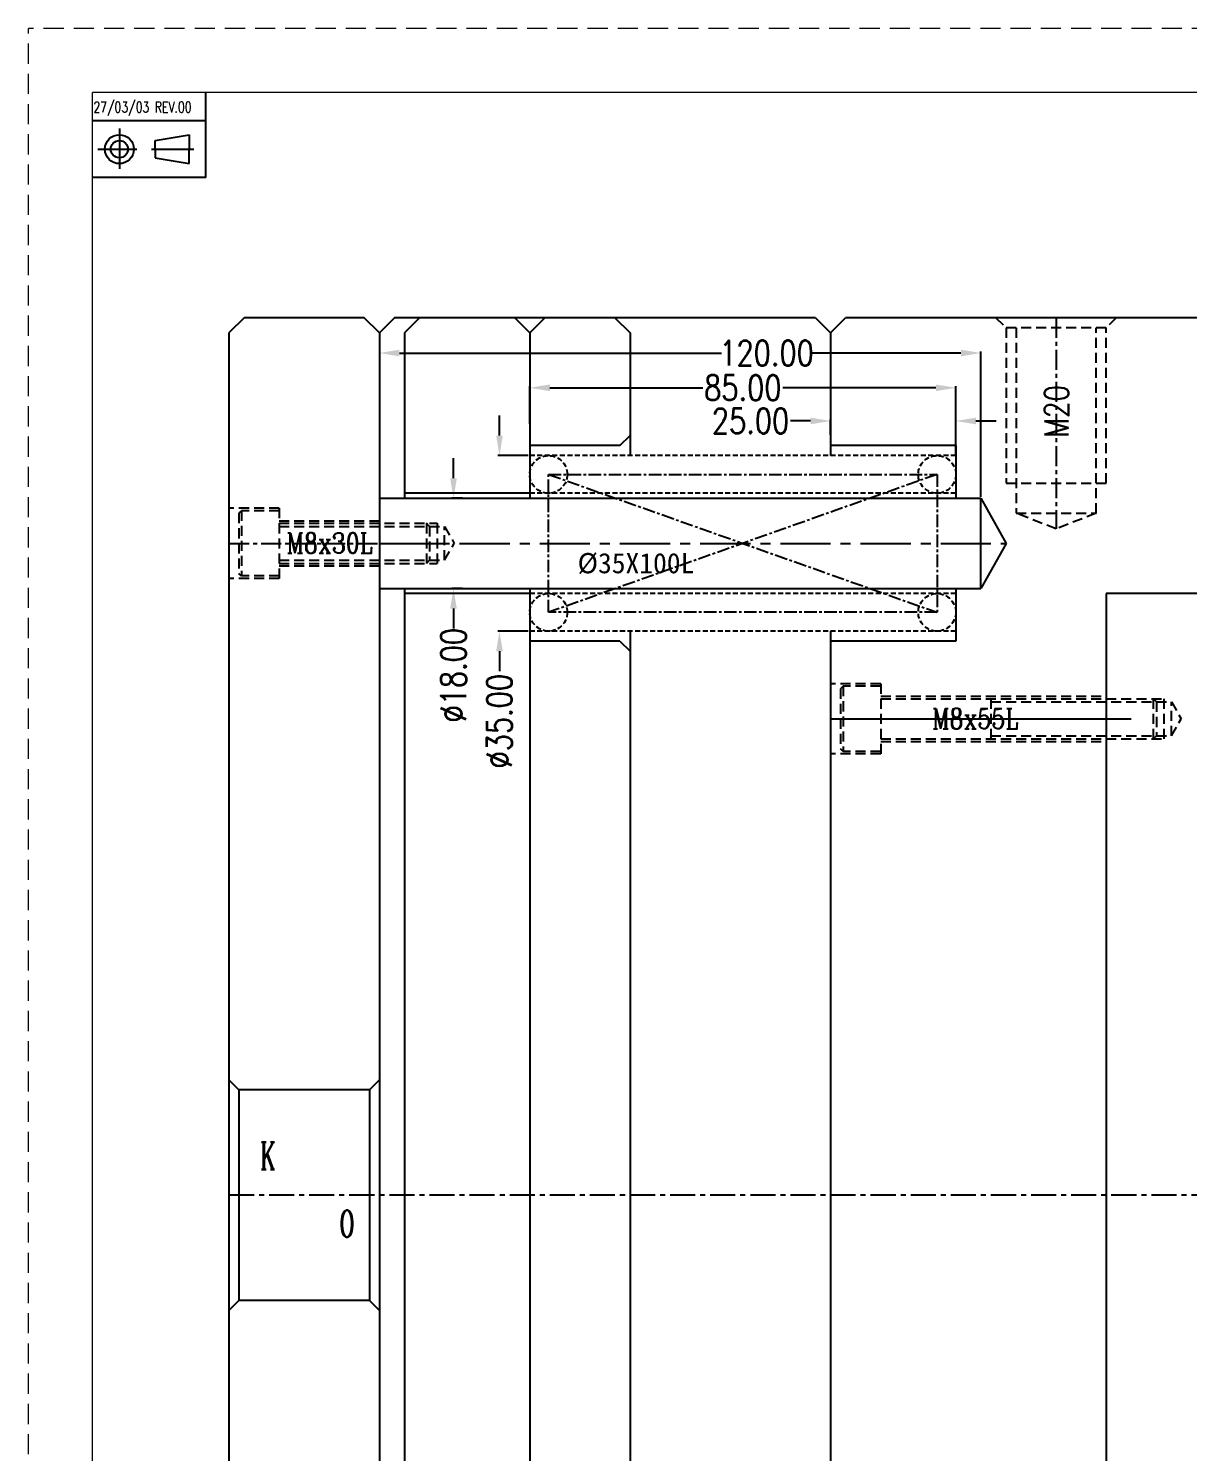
# Model space of a CAD drawing. Header units: millimetres. Extents: x 23490 to 24685, y -23248 to -22403.
# Drawn here: x 23490.2 to 23721.4, y -22686.6 to -22402.8 of the extents above; entities that cross this region are included whole.
import ezdxf

# ---------------------------------------------------------------- set-up
doc = ezdxf.new("R2010")
doc.units = ezdxf.units.MM
doc.header["$LTSCALE"] = 8
for name, pattern in [('CENTER', [2, 1.25, -0.25, 0.25, -0.25]), ('CENTER2', [1.125, 0.75, -0.125, 0.125, -0.125]), ('DASHED', [0.75, 0.5, -0.25]), ('HIDDEN', [0.375, 0.25, -0.125]), ('HIDDEN2', [0.1875, 0.125, -0.0625])]:
    doc.linetypes.add(name, pattern=pattern)
doc.layers.get('DEFPOINTS').update_dxf_attribs({"color": 6})
for name, color, linetype in [('A', 7, 'Continuous'), ('Cav-cor', 30, 'Continuous'), ('CL', 1, 'Continuous'), ('Layer3', 3, 'Continuous'), ('PIN', 5, 'Continuous'), ('SCREW', 52, 'HIDDEN'), ('SPRING', 7, 'Continuous'), ('文字', 1, 'Continuous')]:
    doc.layers.add(name, color=color, linetype=linetype)
doc.layers.add('dim', color=3, linetype='Continuous', lineweight=15)
doc.layers.add('MBOM-ASSIS-LAYER', color=71, linetype='Continuous', lineweight=9)
doc.styles.add('ROMANC', font='RomanC.ttf', dxfattribs={"width": 0.8, "height": 7})
doc.styles.add('ROMANS', font='ROMANS.shx', dxfattribs={"height": 5, "bigfont": 'chineset.shx'})
doc.styles.get("Standard").update_dxf_attribs({"font": 'txt.shx', "width": 0.8, "bigfont": 'chineset.shx'})
doc.styles.add('style1', font='mingliu.ttc', dxfattribs={"width": 0.75})
doc.dimstyles.new('ISO-25', dxfattribs={"dimtxt": 5, "dimasz": 4, "dimexe": 0.3, "dimexo": 0.3, "dimtad": 0, "dimzin": 1, "dimdsep": 46, "dimtxsty": 'Standard', "dimcen": 0, "dimclrd": 3, "dimclre": 3, "dimclrt": 3, "dimazin": 0, "dimtfac": 1, "dimtofl": 0, "dimtmove": 0, "dimatfit": 0, "dimfxl": 0, "dimarcsym": 0})

# ---------------------------------------------------------------- blocks, each defined once
blk = doc.blocks.new('*D25825')
at = {"layer": 'DEFPOINTS', "color": 0}
for p in [(23584.12, -22487.99), (23590.17, -22487.99), (23590.17, -22522.99)]:
    blk.add_point(p, dxfattribs=at)
at = {"layer": 'dim', "color": 3, "lineweight": -2}
for p, q in [((23584.12, -22483.99), (23584.12, -22479.99)), ((23589.87, -22487.99), (23583.82, -22487.99)), ((23589.87, -22522.99), (23583.82, -22522.99)), ((23584.12, -22526.99), (23584.12, -22530.99))]:
    blk.add_line(p, q, dxfattribs=at)
at = {"layer": 'dim', "color": 3}
for points in [[(23583.46, -22483.99), (23584.79, -22483.99), (23584.12, -22487.99)], [(23584.79, -22526.99), (23583.46, -22526.99), (23584.12, -22522.99)]]:
    blk.add_solid(points, dxfattribs=at)
at = {"layer": 'dim', "color": 3, "insert": (23584.12, -22540.95), "char_height": 5, "attachment_point": 5, "rotation": 90}
blk.add_mtext('%%c35.00', dxfattribs=at)
blk = doc.blocks.new('*D25826')
at = {"layer": 'DEFPOINTS', "color": 0}
for p in [(23574.95, -22496.49), (23577.08, -22496.49), (23577.08, -22514.49)]:
    blk.add_point(p, dxfattribs=at)
at = {"layer": 'dim', "color": 3, "lineweight": -2}
for p, q in [((23574.95, -22492.49), (23574.95, -22488.49)), ((23576.78, -22496.49), (23574.65, -22496.49)), ((23576.78, -22514.49), (23574.65, -22514.49)), ((23574.95, -22518.49), (23574.95, -22522.49))]:
    blk.add_line(p, q, dxfattribs=at)
at = {"layer": 'dim', "color": 3}
for points in [[(23574.29, -22492.49), (23575.62, -22492.49), (23574.95, -22496.49)], [(23575.62, -22518.49), (23574.29, -22518.49), (23574.95, -22514.49)]]:
    blk.add_solid(points, dxfattribs=at)
at = {"layer": 'dim', "color": 3, "insert": (23574.95, -22531.78), "char_height": 5, "attachment_point": 5, "rotation": 90}
blk.add_mtext('%%c18.00', dxfattribs=at)
blk = doc.blocks.new('*D25827')
at = {"layer": 'DEFPOINTS', "color": 0}
for p in [(23650.17, -22481.08), (23650.17, -22484.16), (23675.17, -22485.99)]:
    blk.add_point(p, dxfattribs=at)
at = {"layer": 'dim', "color": 3, "lineweight": -2}
for p, q in [((23646.17, -22481.08), (23642.17, -22481.08)), ((23650.17, -22483.86), (23650.17, -22480.78)), ((23675.17, -22485.69), (23675.17, -22480.78)), ((23679.17, -22481.08), (23683.17, -22481.08))]:
    blk.add_line(p, q, dxfattribs=at)
at = {"layer": 'dim', "color": 3}
for points in [[(23646.17, -22481.75), (23646.17, -22480.42), (23650.17, -22481.08)], [(23679.17, -22480.42), (23679.17, -22481.75), (23675.17, -22481.08)]]:
    blk.add_solid(points, dxfattribs=at)
at = {"layer": 'dim', "color": 3, "insert": (23634.21, -22481.08), "char_height": 5, "attachment_point": 5}
blk.add_mtext('25.00', dxfattribs=at)
blk = doc.blocks.new('*D25828')
at = {"layer": 'DEFPOINTS', "color": 0}
for p in [(23590.17, -22474.46), (23590.17, -22481.93), (23675.17, -22487.99)]:
    blk.add_point(p, dxfattribs=at)
at = {"layer": 'dim', "color": 3, "lineweight": -2}
for p, q in [((23590.17, -22481.63), (23590.17, -22474.16)), ((23594.17, -22474.46), (23624.71, -22474.46)), ((23671.17, -22474.46), (23640.62, -22474.46)), ((23675.17, -22487.69), (23675.17, -22474.16))]:
    blk.add_line(p, q, dxfattribs=at)
at = {"layer": 'dim', "color": 3}
for points in [[(23594.17, -22473.8), (23594.17, -22475.13), (23590.17, -22474.46)], [(23671.17, -22475.13), (23671.17, -22473.8), (23675.17, -22474.46)]]:
    blk.add_solid(points, dxfattribs=at)
at = {"layer": 'dim', "color": 3, "insert": (23632.67, -22474.46), "char_height": 5, "attachment_point": 5}
blk.add_mtext('85.00', dxfattribs=at)
blk = doc.blocks.new('*D25829')
at = {"layer": 'DEFPOINTS', "color": 0}
for p in [(23560.17, -22467.53), (23560.17, -22467.53), (23680.17, -22496.49)]:
    blk.add_point(p, dxfattribs=at)
at = {"layer": 'dim', "color": 3, "lineweight": -2}
for p, q in [((23560.17, -22467.23), (23560.17, -22467.23)), ((23564.17, -22467.53), (23628.44, -22467.53)), ((23676.17, -22467.53), (23646.36, -22467.53)), ((23680.17, -22496.19), (23680.17, -22467.23))]:
    blk.add_line(p, q, dxfattribs=at)
at = {"layer": 'dim', "color": 3}
for points in [[(23564.17, -22466.87), (23564.17, -22468.2), (23560.17, -22467.53)], [(23676.17, -22468.2), (23676.17, -22466.87), (23680.17, -22467.53)]]:
    blk.add_solid(points, dxfattribs=at)
at = {"layer": 'dim', "color": 3, "insert": (23637.4, -22467.53), "char_height": 5, "attachment_point": 5}
blk.add_mtext('120.00', dxfattribs=at)
blk = doc.blocks.new('20100617.142056')
at = {"layer": 'MBOM-ASSIS-LAYER', "linetype": 'DASHED'}
for p in [(-1189, 0), (0, 841)]:
    blk.add_line(p, (-1189, 841), dxfattribs=at)
at = {"layer": 'MBOM-ASSIS-LAYER'}
for p in [(-1176.3, 12.7), (-12.7, 828.3)]:
    blk.add_line(p, (-1176.3, 828.3), dxfattribs=at)

msp = doc.modelspace()

# ---------------------------------------------------------------- linework, layer by layer
for p, q in [((23525.569, -22432.547), (23525.569, -22415.566)), ((23525.569, -22421.208), (23502.927, -22421.208)), ((23508.3, -22422.751), (23508.3, -22430.821)), ((23515.411, -22425.165), (23522.202, -22423.993)), ((23515.411, -22426.878), (23515.411, -22425.165)), ((23522.202, -22423.993), (23522.202, -22426.878)), ((23504.028, -22426.878), (23511.787, -22426.878)), ((23514.722, -22426.878), (23523.155, -22426.878)), ((23515.411, -22426.878), (23515.411, -22428.59)), ((23522.202, -22429.762), (23522.202, -22426.878)), ((23515.411, -22428.59), (23522.202, -22429.762)), ((23525.569, -22432.547), (23502.927, -22432.547)), ((23608.165, -22485.991), (23610.165, -22483.991)), ((23608.165, -22524.991), (23610.165, -22526.991))]:
    msp.add_line(p, q)
at = {"linetype": 'Continuous'}
for p, q in [((23533.165, -22460.491), (23530.165, -22463.491)), ((23557.165, -22460.491), (23533.165, -22460.491)), ((23560.165, -22463.491), (23557.165, -22460.491)), ((23563.165, -22460.491), (23560.165, -22463.491)), ((23647.165, -22460.491), (23563.165, -22460.491)), ((23568.165, -22460.491), (23565.165, -22463.491)), ((23587.165, -22460.491), (23568.165, -22460.491)), ((23590.165, -22463.491), (23587.165, -22460.491)), ((23593.165, -22460.491), (23590.165, -22463.491)), ((23607.165, -22460.491), (23593.165, -22460.491)), ((23607.165, -22460.491), (23610.165, -22463.491)), ((23647.165, -22460.491), (23650.165, -22463.491)), ((23650.165, -22463.491), (23653.165, -22460.491)), ((23737.165, -22460.491), (23653.165, -22460.491)), ((23530.165, -22463.491), (23530.165, -22807.491)), ((23560.165, -22463.491), (23560.165, -22807.491)), ((23565.165, -22463.491), (23565.165, -22496.49)), ((23590.165, -22463.491), (23590.165, -22496.49)), ((23610.165, -22463.491), (23610.165, -22487.991)), ((23650.165, -22463.491), (23650.165, -22487.991)), ((23565.165, -22514.491), (23565.165, -22807.491)), ((23590.165, -22514.491), (23590.165, -22807.491)), ((23610.165, -22522.991), (23610.165, -22807.491)), ((23650.165, -22522.991), (23650.165, -22807.491))]:
    msp.add_line(p, q, dxfattribs=at)
at = {"color": 8, "linetype": 'HIDDEN'}
for p, q in [((23707.165, -22460.491), (23683.165, -22460.491)), ((23683.165, -22460.491), (23685.165, -22462.491)), ((23707.165, -22460.491), (23705.165, -22462.491)), ((23685.165, -22462.491), (23685.165, -22493.491)), ((23705.165, -22462.491), (23685.165, -22462.491)), ((23687.165, -22462.491), (23687.165, -22499.491)), ((23703.165, -22499.491), (23703.165, -22462.491)), ((23705.165, -22493.491), (23705.165, -22462.491)), ((23685.165, -22493.491), (23705.165, -22493.491)), ((23687.165, -22499.491), (23703.165, -22499.491)), ((23695.165, -22502.587), (23687.165, -22499.491)), ((23703.165, -22499.491), (23695.165, -22502.587))]:
    msp.add_line(p, q, dxfattribs=at)
at = {"color": 8, "linetype": 'CENTER', "ltscale": 0.4}
msp.add_line((23695.165, -22460.491), (23695.165, -22502.587), dxfattribs=at)
at = {"ltscale": 5}
for p, q in [((23608.165, -22485.991), (23590.165, -22485.991)), ((23675.165, -22485.991), (23650.165, -22485.991)), ((23675.165, -22485.991), (23675.165, -22496.49)), ((23590.165, -22495.491), (23565.165, -22495.491)), ((23590.165, -22515.491), (23565.165, -22515.491)), ((23675.165, -22514.491), (23675.165, -22524.991)), ((23608.165, -22524.991), (23590.165, -22524.991)), ((23675.165, -22524.991), (23650.165, -22524.991))]:
    msp.add_line(p, q, dxfattribs=at)
at = {"linetype": 'HIDDEN'}
for p, q in [((23540.165, -22498.491), (23530.165, -22498.491)), ((23540.165, -22498.491), (23540.165, -22512.491)), ((23540.165, -22500.991), (23560.165, -22500.991)), ((23540.165, -22509.991), (23560.165, -22509.991)), ((23540.165, -22512.491), (23530.165, -22512.491)), ((23660.165, -22533.491), (23650.165, -22533.491)), ((23660.165, -22533.491), (23660.165, -22547.491)), ((23660.165, -22535.991), (23705.165, -22535.991)), ((23660.165, -22547.491), (23650.165, -22547.491)), ((23660.165, -22544.991), (23705.165, -22544.991))]:
    msp.add_line(p, q, dxfattribs=at)
at = {"color": 8, "linetype": 'Continuous'}
for p, q in [((23530.165, -22612.491), (23532.165, -22614.491)), ((23560.165, -22612.491), (23558.165, -22614.491)), ((23558.165, -22614.491), (23532.165, -22614.491)), ((23532.165, -22614.491), (23532.165, -22656.491)), ((23558.165, -22614.491), (23558.165, -22656.491)), ((23530.165, -22658.491), (23532.165, -22656.491)), ((23558.165, -22656.491), (23532.165, -22656.491)), ((23560.165, -22658.491), (23558.165, -22656.491))]:
    msp.add_line(p, q, dxfattribs=at)
for radius in [2.884, 1.713]:
    msp.add_circle((23508.3, -22426.878), radius)
at = {"layer": 'Cav-cor', "color": 241}
for p, q in [((23705.165, -22515.491), (23705.165, -22755.491)), ((23781.165, -22515.491), (23705.165, -22515.491))]:
    msp.add_line(p, q, dxfattribs=at)
at = {"layer": 'CL', "color": 7, "linetype": 'CENTER', "ltscale": 0.5}
msp.add_line((23831.165, -22635.491), (23530.165, -22635.491), dxfattribs=at)
at = {"layer": 'PIN'}
for p, q in [((23560.165, -22496.49), (23680.165, -22496.49)), ((23680.165, -22514.491), (23680.165, -22496.49)), ((23680.165, -22496.49), (23685.165, -22505.491)), ((23685.165, -22505.491), (23680.165, -22514.491)), ((23560.165, -22514.491), (23680.165, -22514.491))]:
    msp.add_line(p, q, dxfattribs=at)
at = {"layer": 'PIN', "linetype": 'CENTER'}
msp.add_line((23560.165, -22505.491), (23685.165, -22505.491), dxfattribs=at)
at = {"layer": 'SCREW'}
for p, q in [((23532.665, -22498.991), (23532.165, -22499.491)), ((23532.665, -22498.991), (23532.665, -22511.991)), ((23540.165, -22498.991), (23532.665, -22498.991)), ((23532.165, -22499.491), (23532.165, -22511.491)), ((23540.165, -22501.491), (23571.665, -22501.491)), ((23540.165, -22502.116), (23573.165, -22502.116)), ((23570.165, -22502.116), (23569.54, -22501.491)), ((23569.54, -22501.491), (23569.54, -22509.491)), ((23570.165, -22502.116), (23570.165, -22508.866)), ((23571.665, -22501.491), (23571.665, -22509.491)), ((23573.165, -22508.866), (23573.165, -22502.116)), ((23573.165, -22502.116), (23575.114, -22505.491)), ((23573.165, -22508.866), (23575.114, -22505.491)), ((23540.165, -22508.866), (23573.165, -22508.866)), ((23540.165, -22509.491), (23571.665, -22509.491)), ((23570.165, -22508.866), (23569.54, -22509.491)), ((23532.665, -22511.991), (23532.165, -22511.491)), ((23540.165, -22511.991), (23532.665, -22511.991)), ((23652.665, -22533.991), (23652.165, -22534.491)), ((23652.165, -22534.491), (23652.165, -22546.491)), ((23652.665, -22533.991), (23652.665, -22546.991)), ((23660.165, -22533.991), (23652.665, -22533.991)), ((23660.165, -22536.491), (23716.665, -22536.491)), ((23682.165, -22536.491), (23682.165, -22544.491)), ((23682.165, -22537.116), (23718.165, -22537.116)), ((23714.54, -22536.491), (23714.54, -22544.491)), ((23715.165, -22537.116), (23714.54, -22536.491)), ((23715.165, -22537.116), (23715.165, -22543.866)), ((23716.665, -22536.491), (23716.665, -22544.491)), ((23718.165, -22537.116), (23720.114, -22540.491)), ((23718.165, -22543.866), (23718.165, -22537.116)), ((23718.165, -22543.866), (23720.114, -22540.491)), ((23660.165, -22544.491), (23716.665, -22544.491)), ((23682.165, -22543.866), (23718.165, -22543.866)), ((23715.165, -22543.866), (23714.54, -22544.491)), ((23652.665, -22546.991), (23652.165, -22546.491)), ((23660.165, -22546.991), (23652.665, -22546.991))]:
    msp.add_line(p, q, dxfattribs=at)
at = {"layer": 'SCREW', "linetype": 'CENTER', "ltscale": 0.4}
msp.add_line((23530.165, -22505.491), (23575.114, -22505.491), dxfattribs=at)
at = {"layer": 'SCREW', "linetype": 'CENTER2', "ltscale": 10}
msp.add_line((23650.165, -22540.491), (23720.114, -22540.491), dxfattribs=at)
at = {"layer": 'SPRING', "linetype": 'HIDDEN', "ltscale": 0.5}
for p, q in [((23675.165, -22487.991), (23590.165, -22487.991)), ((23675.165, -22495.491), (23590.165, -22495.491)), ((23675.19, -22515.491), (23590.165, -22515.491)), ((23675.165, -22522.991), (23590.165, -22522.991))]:
    msp.add_line(p, q, dxfattribs=at)
at = {"layer": 'SPRING', "linetype": 'HIDDEN2'}
for p, q in [((23590.165, -22487.991), (23590.165, -22496.49)), ((23590.165, -22514.491), (23590.165, -22522.991))]:
    msp.add_line(p, q, dxfattribs=at)
at = {"layer": 'SPRING', "linetype": 'CENTER', "ltscale": 0.25}
for p, q in [((23593.915, -22491.741), (23671.415, -22491.741)), ((23593.915, -22491.741), (23671.415, -22519.241)), ((23671.415, -22491.741), (23593.915, -22519.241)), ((23593.915, -22519.241), (23593.915, -22491.741)), ((23671.415, -22491.741), (23671.415, -22519.241)), ((23671.415, -22519.241), (23593.915, -22519.241))]:
    msp.add_line(p, q, dxfattribs=at)
at = {"layer": 'SPRING', "linetype": 'HIDDEN', "ltscale": 0.5}
for centre in [(23593.915, -22491.741), (23671.415, -22491.741), (23593.915, -22519.241), (23671.415, -22519.241)]:
    msp.add_circle(centre, 3.75, dxfattribs=at)

# ---------------------------------------------------------------- block references
at = {"layer": 'MBOM-ASSIS-LAYER', "xscale": 1.00471256586481, "yscale": 1.00471256586481, "zscale": 1.00471256586481}
msp.add_blockref('20100617.142056', (24684.771, -23247.769), dxfattribs=at)

# ---------------------------------------------------------------- texts
at = {"color": 8, "linetype": 'Continuous', "style": 'ROMANC', "width": 0.6}
for s, p in [('K', (23536.353, -22630.327)), ('O', (23552.173, -22643.874))]:
    msp.add_text(s, height=5.4, dxfattribs=at).set_placement(p)
at = {"color": 8, "linetype": 'Continuous', "insert": (23697.653, -22484.443), "char_height": 4.8, "width": 14.1924, "attachment_point": 7, "rotation": 90}
msp.add_mtext('M20', dxfattribs=at)
at = {"layer": 'A', "style": 'ROMANS', "width": 0.75}
msp.add_text('27/03/03 REV.00', height=2.11665, dxfattribs=at).set_placement((23503.114, -22419.549))
at = {"layer": 'dim', "style": 'ROMANC', "width": 0.8}
msp.add_text('M8x30L', height=4.0648, dxfattribs=at).set_placement((23541.621, -22507.459))
at = {"layer": 'Layer3', "style": 'ROMANC', "width": 0.8}
msp.add_text('M8x55L', height=4.0648, rotation=360, dxfattribs=at).set_placement((23670.409, -22542.459))
at = {"layer": '文字', "style": 'style1'}
msp.add_text('%%C35X100L', height=4.0352, dxfattribs=at).set_placement((23599.708, -22511.452))

# ---------------------------------------------------------------- dimensions: what is measured, and where the dimension line sits
at = {"layer": 'dim'}
dim = msp.add_linear_dim(base=(23560.165, -22467.533), p1=(23680.165, -22496.49), p2=(23560.165, -22467.533), dimstyle='ISO-25', dxfattribs=at)
dim.commit()
dim.dimension.update_dxf_attribs({"geometry": '*D25829', "text_midpoint": (23637.397, -22467.533), "dimtype": 160})
for base, p1, p2, picture, middle in [((23590.165, -22474.465), (23675.165, -22487.991), (23590.165, -22481.927), '*D25828', (23632.665, -22474.465)), ((23650.165, -22481.082), (23675.165, -22485.991), (23650.165, -22484.162), '*D25827', (23634.207, -22481.082))]:
    dim = msp.add_linear_dim(base=base, p1=p1, p2=p2, dimstyle='ISO-25', dxfattribs=at)
    dim.commit()
    dim.dimension.update_dxf_attribs({"geometry": picture, "text_midpoint": middle})
for base, p1, p2, picture, middle in [((23584.123, -22487.991), (23590.165, -22522.991), (23590.165, -22487.991), '*D25825', (23584.123, -22540.949)), ((23574.955, -22496.49), (23577.078, -22514.491), (23577.078, -22496.49), '*D25826', (23574.955, -22531.783))]:
    dim = msp.add_linear_dim(base=base, p1=p1, p2=p2, angle=270, text='%%c<>', dimstyle='ISO-25', dxfattribs=at)
    dim.commit()
    dim.dimension.update_dxf_attribs({"geometry": picture, "text_midpoint": middle, "dimtype": 160})

doc.saveas('drawing.dxf')
